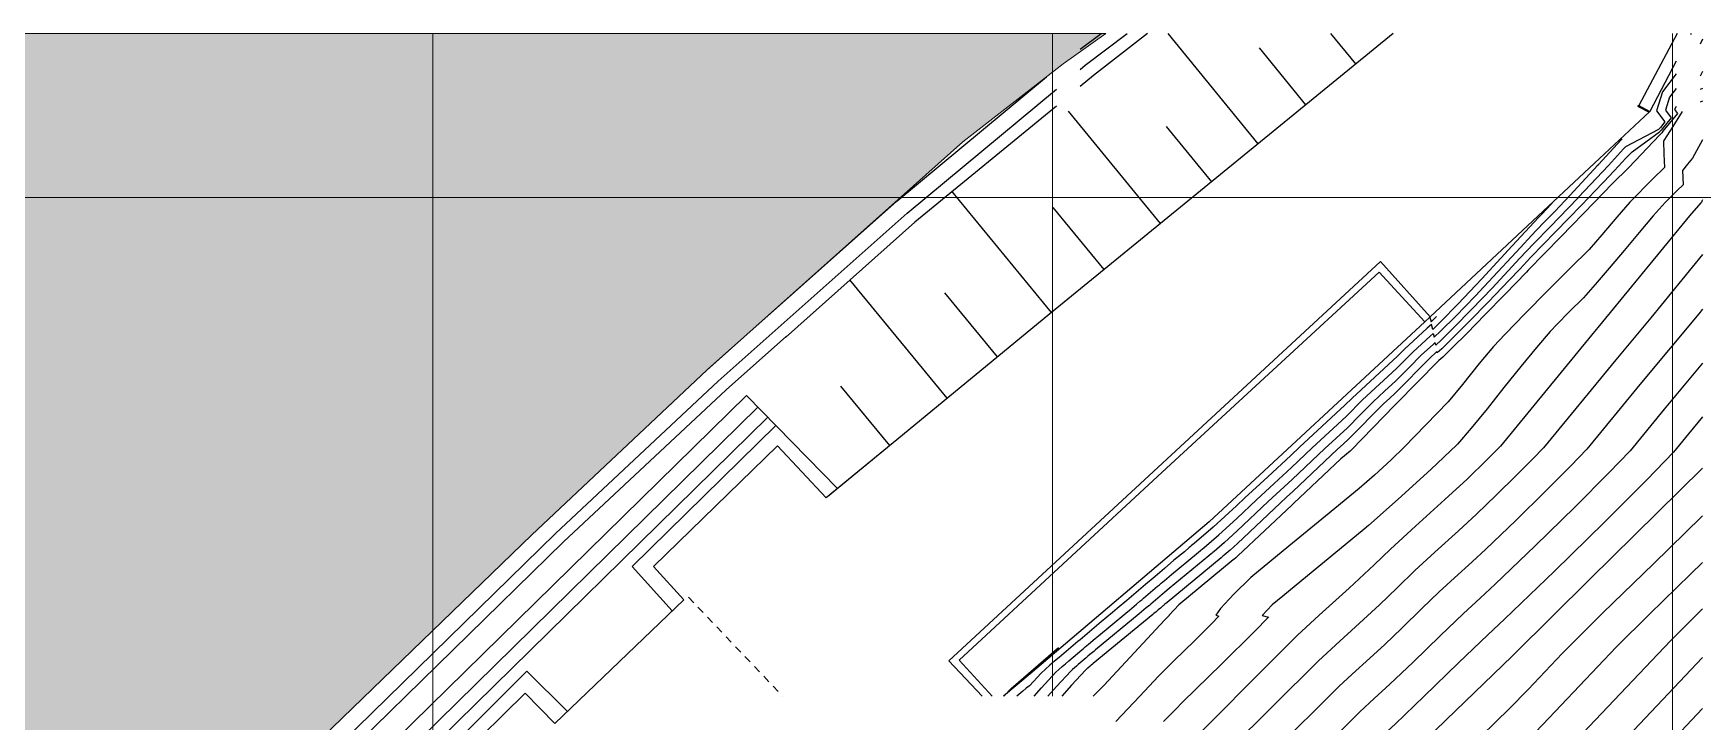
# Model space of a CAD drawing. Extents: x -427 to 62994, y 410 to 109394.
# Drawn here: x -171 to -103.6, y 544.7 to 572.4 of the extents above; entities that cross this region are included whole.
import ezdxf

# ---------------------------------------------------------------- set-up
doc = ezdxf.new("R2010")
doc.units = 0
doc.header["$MEASUREMENT"] = 0
doc.linetypes.add('DOT', pattern=[0.55, 0.3, -0.25])
for name, color, linetype in [('Bâti', 7, 'Continuous'), ('colore lago', 131, 'Continuous'), ('coordinate', 2, 'Continuous'), ('curve livello 1m', 2, 'Continuous'), ('curve livello 5m', 7, 'Continuous'), ('pendenze', 2, 'Continuous'), ('Per+Mod Surf', 7, 'Continuous'), ('TalusHautBas', 7, 'Continuous')]:
    doc.layers.add(name, color=color, linetype=linetype)
doc.layers.add('Colori bordi', color=5, linetype='Continuous', plot=False)

msp = doc.modelspace()

# ---------------------------------------------------------------- hatches: boundary and pattern name
at = {"layer": 'colore lago', "ltscale": 2.5}
h = msp.add_hatch(color=256, dxfattribs=at)
h.dxf.hatch_style = 1
h.paths.add_polyline_path([(-193.521, 572.436), (-194.485, 571.838), (-202.12, 567.019), (-207.794, 563.422), (-207.53, 561.906), (-209.377, 558.824), (-212.757, 555.614), (-221.485, 555.575), (-232.115, 548.291), (-239.589, 542.496), (-242.36, 540.315), (-242.36, 471.49), (-240.351, 473.518), (-240.577, 475.661), (-238.873, 477.233), (-234.614, 476.971), (-222.22, 485.97), (-210.417, 494.54), (-211.103, 497.421), (-204.7, 505.319), (-201.573, 506.065), (-185.58, 519.426), (-185.48, 519.302), (-185.23, 519.516), (-179.72, 524.241), (-174.191, 529.5), (-164.952, 538.589), (-158.505, 544.848), (-150.867, 552.226), (-143.809, 558.855), (-133.477, 568.064), (-129.43, 571.209), (-127.708, 572.436)])
h.paths.add_polyline_path([(-223.838, 484.795), (-224.926, 484.006), (-223.974, 493.163), (-189.325, 523.343), (-179.485, 524.465), (-180.809, 523.307), (-188.903, 522.385), (-223.02, 492.667)], flags=17)

# ---------------------------------------------------------------- linework, layer by layer
at = {"layer": 'Bâti', "linetype": 'Continuous'}
for p, q in [((-128.747, 571.8), (-127.907, 572.436)), ((-128.541, 571.158), (-126.853, 572.436)), ((-126.035, 572.436), (-128.207, 570.737)), ((-104.671, 572.436), (-106.216, 569.523)), ((-128.747, 570.987), (-128.541, 571.158)), ((-136.136, 565.673), (-130.111, 570.68)), ((-128.207, 570.737), (-128.747, 570.293)), ((-135.729, 565.184), (-129.704, 570.191)), ((-129.704, 569.507), (-135.414, 564.819)), ((-106.216, 569.523), (-106.263, 569.508)), ((-106.263, 569.508), (-105.792, 569.259)), ((-106.216, 569.523), (-105.776, 569.289)), ((-105.776, 569.289), (-105.792, 569.259)), ((-141.347, 561.044), (-136.152, 565.659)), ((-140.925, 560.568), (-135.729, 565.184)), ((-135.414, 564.819), (-140.638, 560.178)), ((-134.043, 547.142), (-116.638, 563.241)), ((-116.639, 563.213), (-116.638, 563.241)), ((-114.628, 561.004), (-116.638, 563.241)), ((-116.69, 562.807), (-125.259, 554.913)), ((-116.69, 562.807), (-114.841, 560.807)), ((-143.767, 558.894), (-141.347, 561.044)), ((-114.642, 560.991), (-114.841, 560.807)), ((-114.642, 560.991), (-114.628, 561.004)), ((-143.344, 558.419), (-140.925, 560.568)), ((-143.028, 558.071), (-140.592, 560.235)), ((-150.867, 552.226), (-143.809, 558.855)), ((-149.905, 552.276), (-143.344, 558.419)), ((-142.212, 557.842), (-157.412, 542.932)), ((-149.581, 551.936), (-143.028, 558.071)), ((-156.947, 542.458), (-141.747, 557.368)), ((-156.547, 542.051), (-141.347, 556.961)), ((-146.821, 550.946), (-141.025, 556.632)), ((-140.956, 555.806), (-145.958, 550.943)), ((-140.956, 555.806), (-138.991, 553.709)), ((-125.259, 554.913), (-133.634, 547.166)), ((-138.53, 554.088), (-138.991, 553.709)), ((-159.2, 543.194), (-149.905, 552.276)), ((-158.505, 544.848), (-150.867, 552.226)), ((-158.872, 542.858), (-149.581, 551.936)), ((-146.821, 550.946), (-145.2, 549.152)), ((-145.958, 550.943), (-144.738, 549.594)), ((-144.738, 549.594), (-149.934, 544.614)), ((-151.063, 546.723), (-156.157, 541.653)), ((-149.429, 545.099), (-151.063, 546.723)), ((-132.697, 545.717), (-134.043, 547.142)), ((-132.294, 545.717), (-133.634, 547.166)), ((-151.135, 545.835), (-155.779, 541.268)), ((-149.934, 544.614), (-151.135, 545.835)), ((-164.952, 538.589), (-158.505, 544.848))]:
    msp.add_line(p, q, dxfattribs=at)
at = {"layer": 'Bâti', "linetype": 'DOT'}
msp.add_line((-144.544, 549.701), (-140.749, 545.717), dxfattribs=at)
at = {"layer": 'Colori bordi', "linetype": 'Continuous', "lineweight": 0, "flags": 128}
msp.add_lwpolyline([(-174.191, 529.5), (-164.952, 538.589), (-158.505, 544.848), (-150.867, 552.226), (-143.809, 558.855), (-133.477, 568.064), (-129.43, 571.209), (-127.708, 572.436), (-193.521, 572.436)], dxfattribs=at)
at = {"layer": 'coordinate', "linetype": 'Continuous', "lineweight": 0}
for p, q in [((-154.86, 572.436), (-154.86, 428.936)), ((-129.86, 572.436), (-129.86, 545.717)), ((-104.86, 572.436), (-104.86, 428.936)), ((-44.86, 565.823), (-242.36, 565.823))]:
    msp.add_line(p, q, dxfattribs=at)
at = {"layer": 'curve livello 1m'}
for p, q in [((-106.482, 567.667), (-105.387, 568.467)), ((-126.335, 545.717), (-127.305, 544.69)), ((-124.91, 545.17), (-125.384, 544.69))]:
    msp.add_line(p, q, dxfattribs=at)
at = {"layer": 'curve livello 1m', "flags": 128}
for points in [[(-103.642, 570.9), (-103.747, 570.713)], [(-104.704, 570.217), (-104.977, 569.864), (-105.137, 569.338), (-104.905, 569.037), (-105.317, 568.539), (-105.387, 568.467)], [(-103.642, 570.212), (-103.747, 570.174)], [(-103.642, 569.706), (-103.747, 569.668)], [(-104.468, 569.29), (-104.843, 568.688), (-105.204, 568.115), (-105.212, 568.107), (-105.22, 568.099), (-105.202, 567.562), (-105.184, 567.027), (-105.644, 566.567), (-106.583, 565.63), (-107.103, 565.032), (-107.703, 564.317), (-108.217, 563.728), (-108.966, 562.984), (-109.903, 562.057), (-110.807, 561.136), (-111.611, 560.305), (-112.073, 559.815), (-112.652, 559.122), (-113.323, 558.286), (-113.907, 557.586), (-114.806, 556.652), (-115.676, 555.748), (-116.21, 555.243), (-116.882, 554.63), (-117.489, 554.091), (-118.847, 552.976), (-120.33, 551.758), (-121.861, 550.502), (-122.559, 549.817), (-123.085, 549.252), (-123.281, 548.976), (-123.153, 548.942), (-123.445, 548.636), (-124.141, 547.95), (-124.951, 547.155), (-125.583, 546.522), (-126.335, 545.717)], [(-104.704, 569.494), (-104.773, 569.366), (-104.652, 569.209), (-105.246, 568.49), (-105.287, 568.425), (-105.377, 568.333)], [(-105.377, 568.333), (-106.621, 567.032), (-107.287, 566.368), (-107.99, 565.645), (-107.998, 565.637), (-109.366, 564.231), (-110.673, 562.887), (-110.75, 562.805), (-111.607, 561.919), (-112.421, 561.084), (-113.145, 560.351), (-113.729, 559.767), (-114.124, 559.383), (-114.28, 559.247), (-114.281, 559.249), (-114.282, 559.248), (-114.289, 559.241), (-116.007, 557.508), (-116.074, 557.438), (-117.801, 555.643), (-117.861, 555.589), (-118.236, 555.281), (-120.134, 553.492), (-120.174, 553.456), (-120.213, 553.42), (-122.39, 551.371), (-122.473, 551.295), (-122.541, 551.236), (-122.55, 551.229), (-122.554, 551.225), (-122.559, 551.222), (-122.576, 551.207), (-124.769, 549.398), (-125.159, 548.98), (-125.148, 548.977), (-125.352, 548.775), (-127.786, 546.165), (-128.217, 545.717)], [(-103.642, 568.149), (-104.054, 567.404), (-104.247, 567.163), (-104.45, 566.908), (-104.431, 566.337), (-104.667, 566.101), (-105.149, 565.62), (-105.635, 565.075), (-106.201, 564.411), (-106.807, 563.689), (-107.412, 562.969), (-107.974, 562.311), (-108.451, 561.777), (-109.039, 561.194), (-109.504, 560.718), (-109.797, 560.412), (-110.338, 559.779), (-110.972, 559.003), (-111.653, 558.155), (-112.336, 557.304), (-112.974, 556.523), (-113.523, 555.881), (-113.537, 555.866), (-113.55, 555.852), (-114.601, 554.86), (-115.922, 553.653), (-117.117, 552.593), (-117.289, 552.451), (-120.574, 549.753), (-121.004, 549.4), (-121.404, 548.971), (-121.158, 548.906), (-121.717, 548.32), (-123.051, 547.006), (-124.602, 545.483), (-124.91, 545.17)], [(-107.889, 567.104), (-107.847, 567.15), (-106.933, 568.148), (-106.905, 568.176), (-106.88, 568.181)], [(-106.482, 567.667), (-106.736, 567.405), (-107.037, 567.077), (-107.206, 566.889), (-107.63, 566.452), (-107.679, 566.402)], [(-130.608, 545.717), (-130.304, 546.048), (-129.725, 546.685), (-129.725, 546.685), (-129.603, 546.797), (-129.473, 546.91), (-129.34, 547.022), (-129.208, 547.135), (-128.677, 547.585), (-128.611, 547.641), (-128.545, 547.698), (-128.412, 547.81), (-128.147, 548.035), (-128.015, 548.147), (-126.904, 549.059), (-126.762, 549.18), (-126.478, 549.421), (-126.335, 549.542), (-126.264, 549.602), (-126.193, 549.663), (-125.909, 549.904), (-125.625, 550.145), (-125.554, 550.205), (-125.483, 550.265), (-125.341, 550.385), (-125.058, 550.626), (-124.051, 551.456), (-123.901, 551.583), (-123.864, 551.615), (-123.826, 551.647), (-123.751, 551.71), (-123.152, 552.219), (-122.431, 552.884), (-121.635, 553.634), (-120.929, 554.284), (-120.226, 554.933), (-119.388, 555.723), (-118.702, 556.356), (-118.018, 556.987), (-117.354, 557.657), (-116.668, 558.291), (-115.983, 558.922), (-115.319, 559.592), (-114.633, 560.226), (-114.508, 560.342), (-114.466, 560.185), (-114.209, 560.427), (-113.599, 561.041), (-112.82, 561.843), (-112.82, 561.843), (-112.096, 562.615), (-111.163, 563.622), (-110.362, 564.479), (-110.362, 564.479), (-109.99, 564.862), (-109.6, 565.262), (-109.6, 565.262), (-109.003, 565.896), (-107.868, 567.127)], [(-107.679, 566.402), (-108.532, 565.512), (-109.574, 564.441), (-110.57, 563.418), (-111.02, 562.934), (-111.44, 562.484), (-112.282, 561.614), (-113.063, 560.817), (-113.713, 560.162), (-114.163, 559.719), (-114.342, 559.56), (-114.356, 559.613), (-114.399, 559.574), (-114.633, 559.358), (-115.079, 558.911), (-115.599, 558.38), (-116.045, 557.933), (-116.273, 557.722), (-116.502, 557.511), (-116.95, 557.062), (-117.472, 556.528), (-117.921, 556.078), (-118.143, 555.873), (-118.367, 555.667), (-120.165, 553.973), (-120.426, 553.732), (-120.687, 553.491), (-122.404, 551.875), (-122.699, 551.603), (-122.945, 551.394), (-122.975, 551.368), (-122.991, 551.355), (-123.006, 551.342), (-123.067, 551.29), (-125.245, 549.495), (-125.334, 549.419), (-125.378, 549.382), (-125.4, 549.363), (-125.423, 549.344), (-125.511, 549.269), (-125.6, 549.194), (-125.622, 549.175), (-125.644, 549.156), (-125.689, 549.118), (-125.778, 549.043), (-125.822, 549.005), (-128.23, 547.026), (-128.254, 547.007), (-128.3, 546.967), (-128.324, 546.947), (-128.335, 546.937), (-128.347, 546.927), (-128.441, 546.848), (-128.464, 546.828), (-128.487, 546.808), (-128.51, 546.788), (-128.532, 546.769), (-129.097, 546.163), (-129.493, 545.717)], [(-109.636, 565.677), (-109.911, 565.374), (-110.134, 565.137), (-110.258, 565.009), (-111.318, 563.876), (-112.552, 562.544), (-113.51, 561.523), (-114.2, 560.816), (-114.527, 560.498), (-114.583, 560.706), (-114.749, 560.553), (-115.663, 559.709), (-115.952, 559.417), (-116.865, 558.575), (-117.78, 557.73), (-118.067, 557.441), (-118.981, 556.597), (-119.899, 555.75), (-120.257, 555.414), (-121.181, 554.56), (-122.109, 553.705), (-122.445, 553.389), (-123.379, 552.527), (-124.155, 551.869), (-124.252, 551.786), (-124.3, 551.745), (-124.349, 551.704), (-124.543, 551.539), (-124.964, 551.192), (-125.345, 550.868), (-125.536, 550.707), (-125.631, 550.626), (-125.727, 550.545), (-126.108, 550.221), (-126.49, 549.897), (-126.585, 549.816), (-126.681, 549.735), (-126.872, 549.573), (-127.254, 549.249), (-127.446, 549.087), (-127.907, 548.707), (-128.094, 548.549), (-128.468, 548.231), (-128.655, 548.073), (-128.749, 547.993), (-128.842, 547.914), (-129.591, 547.279), (-129.778, 547.12), (-129.966, 546.96), (-130.15, 546.801), (-130.322, 546.644), (-130.785, 546.137), (-130.922, 546.035), (-131.06, 545.918), (-131.297, 545.717)], [(-103.642, 563.519), (-105.732, 560.97), (-107.145, 559.275), (-110.055, 555.732), (-110.483, 555.288), (-111.162, 554.61), (-111.964, 553.822), (-112.764, 553.052), (-113.485, 552.387), (-114.437, 551.522), (-115.246, 550.777), (-115.962, 550.088), (-116.674, 549.401), (-116.674, 549.401), (-117.486, 548.655), (-118.441, 547.789), (-119.154, 547.131), (-122.758, 543.547), (-123.807, 542.481), (-124.322, 541.867), (-124.924, 541.106), (-125.522, 540.353), (-126.022, 539.757), (-127.774, 538.011)], [(-103.642, 561.312), (-103.789, 561.133), (-106.168, 558.279), (-108.31, 555.671), (-108.954, 555.003), (-109.975, 553.983), (-111.182, 552.799), (-112.385, 551.64), (-112.931, 551.136), (-113.653, 550.48), (-114.266, 549.916), (-114.961, 549.249), (-115.774, 548.46), (-116.465, 547.798), (-117.069, 547.243), (-117.78, 546.597), (-118.311, 546.108), (-120.994, 543.44), (-122.638, 541.77), (-123.152, 541.165), (-123.75, 540.423), (-124.388, 539.615), (-125.022, 538.812), (-125.073, 538.748)], [(-103.642, 559.142), (-105.191, 557.284), (-106.566, 555.61), (-107.425, 554.718), (-108.788, 553.355), (-110.4, 551.775), (-112.006, 550.228), (-112.62, 549.664), (-113.286, 549.054), (-114.225, 548.154), (-115.323, 547.088), (-116.255, 546.194), (-116.888, 545.615), (-117.467, 545.085), (-119.229, 543.333), (-121.468, 541.058), (-121.981, 540.461), (-122.566, 539.746), (-122.583, 539.725)], [(-103.642, 556.975), (-104.213, 556.289), (-104.821, 555.549), (-105.896, 554.433), (-107.601, 552.728), (-109.618, 550.751), (-111.627, 548.816), (-112.307, 548.193), (-113.489, 547.059), (-114.872, 545.717), (-116.046, 544.591), (-116.624, 544.062), (-117.464, 543.226), (-120.298, 540.347), (-120.486, 540.129)], [(-118.594, 538.237), (-118.519, 538.32), (-118.519, 538.32), (-118.03, 538.772), (-117.699, 539.107), (-114.843, 541.884), (-111.427, 545.214), (-110.678, 545.989), (-109.304, 547.437), (-107.661, 549.07), (-105.622, 551.056), (-103.689, 552.942), (-103.642, 552.99)], [(-117.538, 537.182), (-117.07, 537.616), (-117.07, 537.616), (-116.466, 538.229), (-115.771, 538.934), (-115.771, 538.934), (-113.914, 540.741), (-111.692, 542.906), (-110.08, 544.573), (-107.124, 547.69), (-105.785, 549.02), (-104.125, 550.638), (-103.642, 551.109)], [(-116.475, 536.119), (-116.11, 536.461), (-116.11, 536.461), (-115.489, 537.087), (-114.605, 537.99), (-113.844, 538.762), (-113.844, 538.762), (-112.985, 539.597), (-111.957, 540.599), (-109.481, 543.157), (-104.943, 547.943), (-103.909, 548.97), (-103.642, 549.231)], [(-131.816, 545.717), (-131.805, 545.742), (-131.526, 546.022), (-131.038, 546.449), (-129.622, 547.683)], [(-103.642, 547.269), (-107.328, 543.38)]]:
    msp.add_lwpolyline(points, dxfattribs=at)
at = {"layer": 'curve livello 5m'}
msp.add_line((-106.737, 567.877), (-105.411, 568.571), dxfattribs=at)
at = {"layer": 'curve livello 5m', "flags": 128}
for points in [[(-103.642, 572.206), (-103.747, 572.007)], [(-104.704, 570.812), (-105.264, 570.087), (-105.5, 569.31), (-105.159, 568.865), (-105.344, 568.641), (-105.411, 568.571)], [(-106.737, 567.877), (-106.835, 567.776), (-107.442, 567.113), (-108.645, 565.834)], [(-108.645, 565.834), (-108.667, 565.811), (-109.066, 565.387), (-109.782, 564.651), (-110.466, 563.948), (-111.008, 563.368), (-111.64, 562.686), (-112.13, 562.164), (-112.95, 561.318), (-113.673, 560.583), (-114.193, 560.065), (-114.404, 559.873), (-114.432, 559.977), (-114.516, 559.9), (-114.976, 559.475), (-115.495, 558.951), (-116.014, 558.428), (-116.47, 558.007), (-116.928, 557.584), (-117.449, 557.058), (-117.969, 556.533), (-118.423, 556.114), (-118.878, 555.695), (-120.195, 554.453), (-120.677, 554.008), (-121.161, 553.562), (-122.417, 552.38), (-122.926, 551.911), (-123.348, 551.552), (-123.401, 551.508), (-123.427, 551.485), (-123.454, 551.463), (-123.559, 551.373), (-125.152, 550.06), (-125.338, 549.902), (-125.431, 549.823), (-125.477, 549.784), (-125.524, 549.744), (-125.71, 549.586), (-125.897, 549.428), (-125.943, 549.389), (-125.99, 549.349), (-126.083, 549.27), (-126.27, 549.112), (-126.363, 549.032), (-128.123, 547.587), (-128.2, 547.521), (-128.356, 547.389), (-128.434, 547.322), (-128.473, 547.289), (-128.512, 547.256), (-128.824, 546.992), (-128.902, 546.925), (-128.98, 546.859), (-129.057, 546.793), (-129.129, 546.727), (-129.705, 546.102), (-130.046, 545.717)], [(-103.642, 565.725), (-103.679, 565.678), (-103.678, 565.648), (-103.69, 565.635), (-103.716, 565.61), (-104.17, 565.081), (-107.675, 560.807), (-108.123, 560.27), (-111.8, 555.794), (-112.349, 555.237), (-113.143, 554.464), (-113.143, 554.464), (-114.038, 553.638), (-115.22, 552.563), (-116.226, 551.639), (-116.226, 551.639), (-116.884, 551.005), (-117.903, 550.068), (-119.102, 548.98), (-119.998, 548.155), (-119.998, 548.155), (-125.07, 543.079)], [(-119.515, 539.159), (-119.128, 539.635), (-118.509, 540.282), (-117.406, 541.403), (-116.15, 542.661), (-115.773, 543.028), (-113.991, 544.765), (-111.327, 547.331), (-111.247, 547.404), (-108.186, 550.433), (-103.642, 554.908)], [(-103.642, 545.222), (-105.387, 543.38)]]:
    msp.add_lwpolyline(points, dxfattribs=at)
at = {"layer": 'pendenze', "linetype": 'Continuous'}
for p, q in [((-121.57, 567.986), (-125.202, 572.436)), ((-117.627, 571.205), (-118.631, 572.436)), ((-119.64, 569.562), (-121.51, 571.853)), ((-125.503, 564.776), (-129.223, 569.297)), ((-123.443, 566.457), (-125.264, 568.689)), ((-129.904, 561.183), (-133.926, 566.071)), ((-127.776, 562.92), (-129.832, 565.419)), ((-134.11, 557.724), (-138.041, 562.502)), ((-132.082, 559.392), (-134.205, 561.973)), ((-136.428, 555.817), (-138.4, 558.214)), ((-142.212, 557.842), (-138.53, 554.088))]:
    msp.add_line(p, q, dxfattribs=at)
at = {"layer": 'Per+Mod Surf', "linetype": 'Continuous'}
for p, q in [((-104.108, 572.436), (-104.131, 572.393)), ((-104.704, 571.311), (-105.776, 569.289)), ((-105.989, 569.091), (-108.009, 567.2)), ((-105.776, 569.289), (-105.989, 569.091)), ((-108.009, 567.2), (-114.628, 561.004)), ((-114.642, 560.991), (-114.841, 560.807)), ((-114.628, 561.004), (-114.642, 560.991)), ((-114.841, 560.807), (-123.542, 552.75)), ((-123.542, 552.75), (-130.764, 546.613)), ((-130.764, 546.613), (-131.838, 545.717))]:
    msp.add_line(p, q, dxfattribs=at)
at = {"layer": 'Per+Mod Surf', "color": 18, "linetype": 'DOT'}
for p, q in [((-114.639, 560.994), (-114.589, 560.81)), ((-114.589, 560.81), (-114.2, 561.203))]:
    msp.add_line(p, q, dxfattribs=at)
at = {"layer": 'TalusHautBas', "linetype": 'Continuous'}
for p, q in [((-116.119, 572.436), (-130.055, 561.06)), ((-130.055, 561.06), (-136.288, 555.932)), ((-130.055, 561.06), (-136.288, 555.932)), ((-136.288, 555.932), (-138.991, 553.709)), ((-136.288, 555.932), (-138.942, 553.749))]:
    msp.add_line(p, q, dxfattribs=at)
at = {"layer": 'TalusHautBas', "linetype": 'DOT'}
msp.add_line((-105.776, 569.289), (-105.989, 569.091), dxfattribs=at)

doc.saveas('drawing.dxf')
